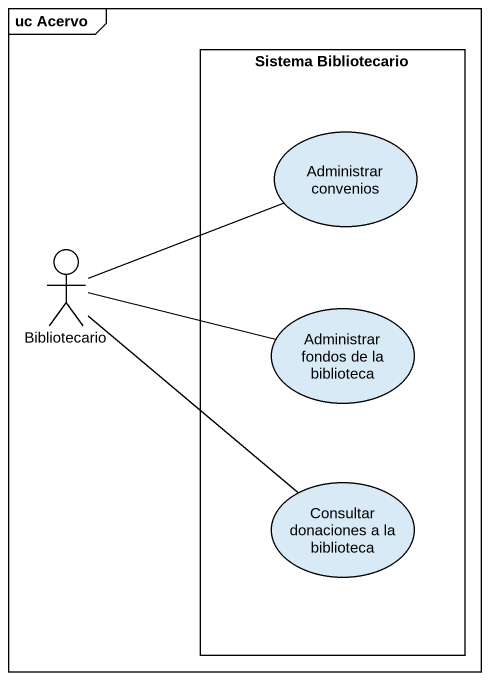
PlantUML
@startuml
mainframe uc Acervo
rectangle "Sistema Bibliotecario" as Sistema_Bibliotecario {
  usecase "Administrar convenios" as Administrar_convenios
  usecase "Administrar fondos de la biblioteca" as Administrar_fondos_de_la
  usecase "Consultar donaciones a la biblioteca" as Consultar_donaciones_a_la
}
actor Bibliotecario
Administrar_convenios -left- Bibliotecario
Bibliotecario -right- Administrar_fondos_de_la
Bibliotecario -- Consultar_donaciones_a_la
@enduml
